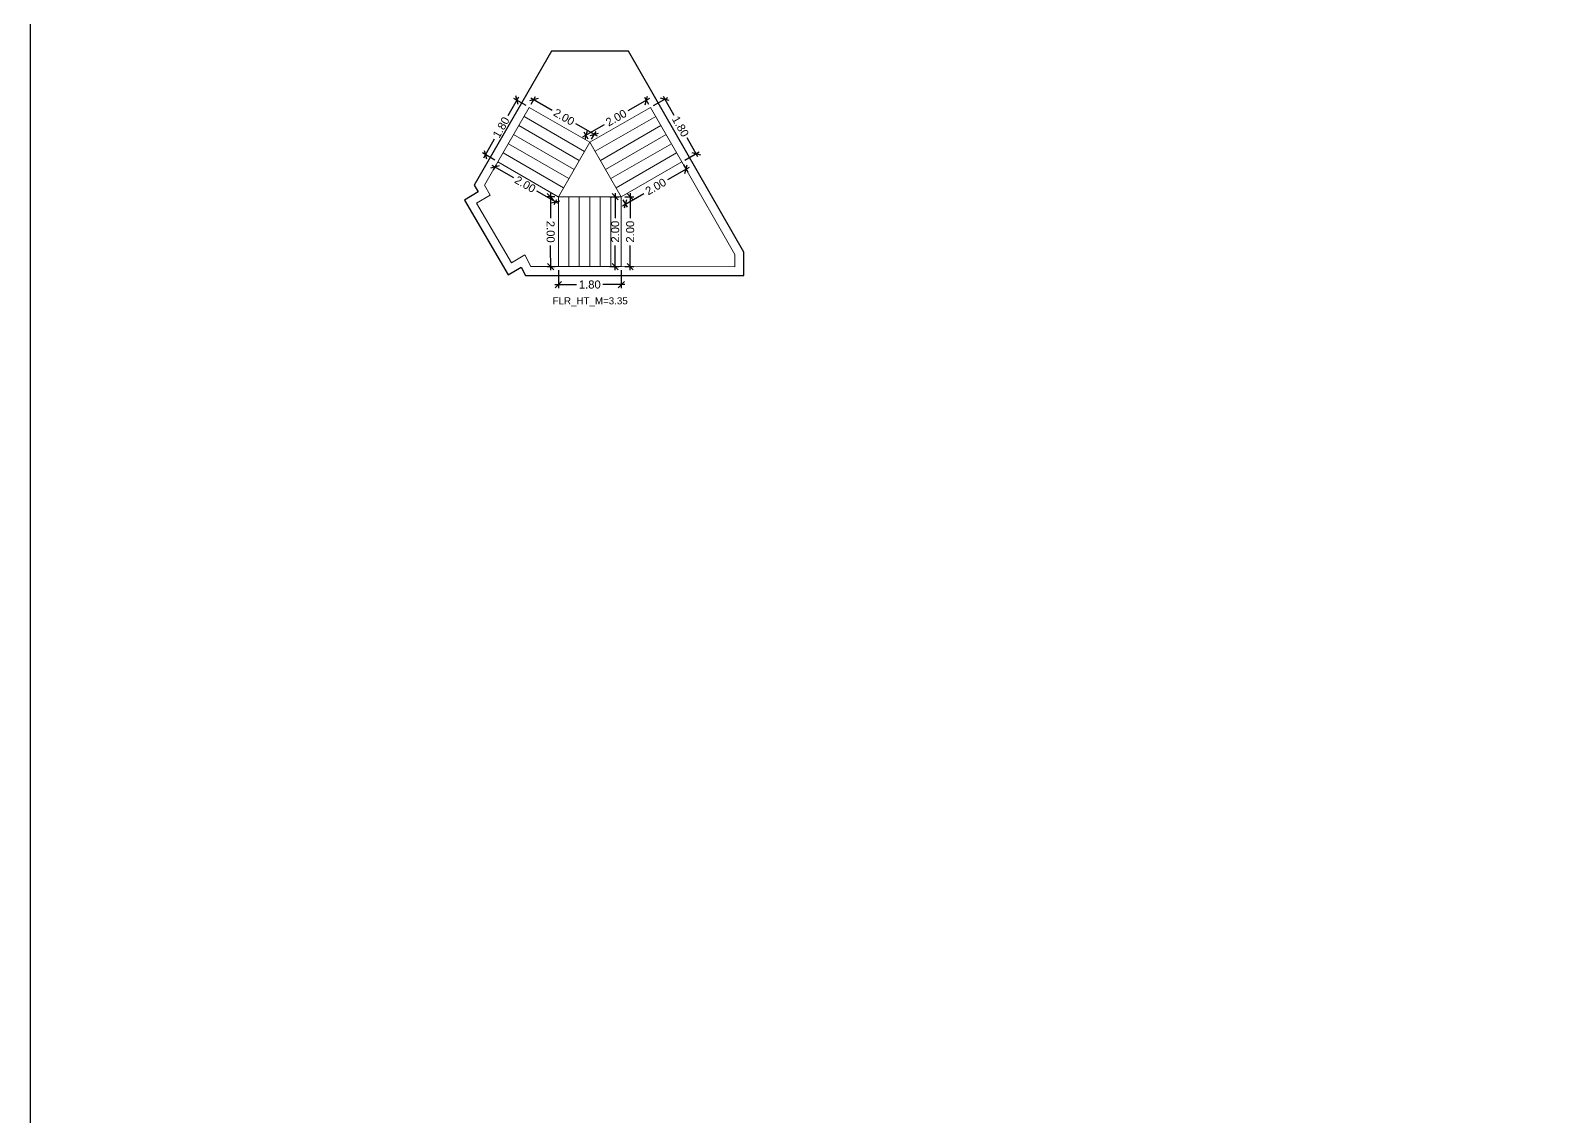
# Model space of a CAD drawing. Header units: metres. Extents: x 256329 to 886268, y -249371 to 355.
# Drawn here: x 281745.88 to 281789.45, y -415.27 to -384.19 of the extents above; entities that cross this region are included whole.
import ezdxf

# ---------------------------------------------------------------- set-up
doc = ezdxf.new("R2010")
doc.units = ezdxf.units.M
doc.header["$MEASUREMENT"] = 0
doc.header["$PDMODE"] = 35
doc.linetypes.add('CONTINOUS', pattern=[0])
doc.layers.get('0').update_dxf_attribs({"lineweight": 18})
doc.layers.get('Defpoints').update_dxf_attribs({"lineweight": 20})
doc.layers.add('BLK_1_FLR_28_STAIR_1', color=7, linetype='Continuous')
for name, color, linetype, lineweight in [('BLK_1_FLR_28_STAIR_1_FLIGHT_1', 7, 'Continuous', 0), ('BLK_1_FLR_28_STAIR_1_FLIGHT_2', 7, 'Continuous', 0), ('BLK_1_FLR_28_STAIR_1_FLIGHT_3', 7, 'Continuous', 0), ('BLK_1_FLR_28_STAIR_1_LANDING_1', 7, 'Continuous', 0), ('BLK_1_FLR_28_STAIR_1_LANDING_2', 7, 'Continuous', 0)]:
    doc.layers.add(name, color=color, linetype=linetype, lineweight=lineweight)
doc.layers.add('SPA COMMENT', color=7, linetype='Continuous', true_color=0xeb0505)
doc.styles.get("Standard").update_dxf_attribs({"font": 'arial.ttf'})
doc.dimstyles.new('METRIC DIM', dxfattribs={"dimtxt": 0.23, "dimasz": 0.18, "dimexe": 0.1, "dimexo": 0.1, "dimgap": 0.09, "dimtad": 0, "dimzin": 0, "dimdsep": 46, "dimtxsty": 'Standard', "dimblk": 'OBLIQUE', "dimcen": 0, "dimdle": 0.1, "dimclrd": 147, "dimclre": 147, "dimclrt": 7, "dimadec": 0, "dimazin": 0, "dimtfac": 1, "dimtofl": 0, "dimtmove": 0, "dimatfit": 2, "dimfxl": 0.125, "dimtolj": 1, "dimtzin": 0, "dimarcsym": 0})

# ---------------------------------------------------------------- blocks, each defined once
blk = doc.blocks.new('_Oblique')
at = {"color": 0, "linetype": 'ByBlock', "lineweight": -2}
blk.add_line((-0.5, -0.5), (0.5, 0.5), dxfattribs=at)
blk = doc.blocks.new('*D431')
at = {"layer": 'BLK_1_FLR_28_STAIR_1_FLIGHT_2', "color": 147, "lineweight": -2, "transparency": 16777216}
for p, q in [((281760.987465, -391.052054), (281760.987281, -391.564025)), ((281762.787465, -391.052701), (281762.787281, -391.564673)), ((281760.887317, -391.46399), (281761.509817, -391.464213)), ((281762.887317, -391.464708), (281762.264817, -391.464485))]:
    blk.add_line(p, q, dxfattribs=at)
at = {"layer": 'Defpoints', "color": 0, "linetype": 'CONTINOUS', "transparency": 16777216}
for p in [(281760.987501, -390.952054, 0.042641), (281762.787501, -390.952701, 0.042641), (281762.787317, -391.464673)]:
    blk.add_point(p, dxfattribs=at)
at = {"layer": 'BLK_1_FLR_28_STAIR_1_FLIGHT_2', "color": 147, "linetype": 'CONTINOUS', "lineweight": -2, "transparency": 16777216, "xscale": 0.18, "yscale": 0.18, "zscale": 0.18}
for p, rotation in [((281760.987317, -391.464025), 179.979403), ((281762.787317, -391.464673), 359.979403)]:
    blk.add_blockref('_Oblique', p, dxfattribs=dict(at, rotation=rotation))
at = {"layer": 'BLK_1_FLR_28_STAIR_1_FLIGHT_2', "color": 7, "linetype": 'CONTINOUS', "transparency": 16777216, "insert": (281761.887317, -391.464349), "char_height": 0.23, "attachment_point": 5, "rotation": 359.9794033}
blk.add_mtext('\\A1;1.80', dxfattribs=at)
blk = doc.blocks.new('*D432')
at = {"layer": 'BLK_1_FLR_28_STAIR_1_FLIGHT_3', "color": 147, "lineweight": -2, "transparency": 16777216}
for p, q in [((281760.195979, -386.122729), (281760.811904, -386.476873)), ((281760.205378, -386.307001), (281760.332516, -386.085883)), ((281762.10452, -387.220099), (281761.488595, -386.865955)), ((281761.940537, -387.304679), (281762.067675, -387.083562))]:
    blk.add_line(p, q, dxfattribs=at)
at = {"layer": 'Defpoints', "color": 0, "linetype": 'CONTINOUS', "transparency": 16777216}
for p in [(281760.155532, -386.393693, 0.042641), (281762.017829, -387.170253), (281761.890691, -387.391371, 0.042641)]:
    blk.add_point(p, dxfattribs=at)
at = {"layer": 'BLK_1_FLR_28_STAIR_1_FLIGHT_3', "color": 147, "linetype": 'CONTINOUS', "lineweight": -2, "transparency": 16777216, "xscale": 0.18, "yscale": 0.18, "zscale": 0.18}
for p, rotation in [((281760.28267, -386.172575), 150.102044), ((281762.017829, -387.170253), 330.102044)]:
    blk.add_blockref('_Oblique', p, dxfattribs=dict(at, rotation=rotation))
at = {"layer": 'BLK_1_FLR_28_STAIR_1_FLIGHT_3', "color": 7, "linetype": 'CONTINOUS', "transparency": 16777216, "insert": (281761.150249, -386.671414), "char_height": 0.23, "attachment_point": 5, "rotation": 330.1020442}
blk.add_mtext('\\A1;2.00', dxfattribs=at)
blk = doc.blocks.new('*D433')
at = {"layer": 'BLK_1_FLR_28_STAIR_1_FLIGHT_1', "color": 147, "lineweight": -2, "transparency": 16777216}
for p, q in [((281763.59615, -386.144374), (281762.980795, -386.497973)), ((281763.574961, -386.308211), (281763.459622, -386.107492)), ((281761.688648, -387.240475), (281762.304002, -386.886876)), ((281761.840868, -387.304666), (281761.72553, -387.103947))]:
    blk.add_line(p, q, dxfattribs=at)
at = {"layer": 'Defpoints', "color": 0, "linetype": 'CONTINOUS', "transparency": 16777216}
for p in [(281763.509445, -386.194197), (281763.624784, -386.394916, 0.042641), (281761.890691, -387.391371, 0.042641)]:
    blk.add_point(p, dxfattribs=at)
at = {"layer": 'BLK_1_FLR_28_STAIR_1_FLIGHT_1', "color": 147, "linetype": 'CONTINOUS', "lineweight": -2, "transparency": 16777216, "xscale": 0.18, "yscale": 0.18, "zscale": 0.18}
for p, rotation in [((281763.509445, -386.194197), 29.88281300000001), ((281761.775353, -387.190652), 209.882813)]:
    blk.add_blockref('_Oblique', p, dxfattribs=dict(at, rotation=rotation))
at = {"layer": 'BLK_1_FLR_28_STAIR_1_FLIGHT_1', "color": 7, "linetype": 'CONTINOUS', "transparency": 16777216, "insert": (281762.642399, -386.692424), "char_height": 0.23, "attachment_point": 5, "rotation": 29.8828126}
blk.add_mtext('\\A1;2.00', dxfattribs=at)
blk = doc.blocks.new('*D434')
at = {"layer": 'BLK_1_FLR_28_STAIR_1_LANDING_2', "color": 147, "lineweight": -2, "transparency": 16777216}
for p, q in [((281760.887502, -388.952502), (281760.660222, -388.953519)), ((281760.759774, -388.853072), (281760.762951, -389.562888)), ((281760.769623, -391.05327), (281760.766445, -390.343454)), ((281760.896456, -390.952701), (281760.669176, -390.953718))]:
    blk.add_line(p, q, dxfattribs=at)
at = {"layer": 'Defpoints', "color": 0, "linetype": 'CONTINOUS', "transparency": 16777216}
for p in [(281760.987501, -388.952054, 0.042641), (281760.769175, -390.953271), (281760.996455, -390.952253, 0.042641)]:
    blk.add_point(p, dxfattribs=at)
at = {"layer": 'BLK_1_FLR_28_STAIR_1_LANDING_2', "color": 147, "linetype": 'CONTINOUS', "lineweight": -2, "transparency": 16777216, "xscale": 0.18, "yscale": 0.18, "zscale": 0.18}
for p, rotation in [((281760.760221, -388.953071), 90.256477), ((281760.769175, -390.953271), 270.256477)]:
    blk.add_blockref('_Oblique', p, dxfattribs=dict(at, rotation=rotation))
at = {"layer": 'BLK_1_FLR_28_STAIR_1_LANDING_2', "color": 7, "linetype": 'CONTINOUS', "transparency": 16777216, "insert": (281760.764698, -389.953171), "char_height": 0.23, "attachment_point": 5, "rotation": 270.2564771}
blk.add_mtext('\\A1;2.00', dxfattribs=at)
blk = doc.blocks.new('*D435')
at = {"layer": 'BLK_1_FLR_28_STAIR_1_LANDING_2', "color": 147, "lineweight": -2, "transparency": 16777216}
for p, q in [((281759.08557, -388.047667), (281759.699984, -388.402244)), ((281759.205844, -388.039321), (281759.122198, -388.184262)), ((281760.990467, -389.146979), (281760.376053, -388.792402)), ((281760.937517, -389.038666), (281760.853872, -389.183608))]:
    blk.add_line(p, q, dxfattribs=at)
at = {"layer": 'Defpoints', "color": 0, "linetype": 'CONTINOUS', "transparency": 16777216}
for p in [(281759.172182, -388.09765), (281759.255827, -387.952709, 0.042641), (281760.987501, -388.952054, 0.042641)]:
    blk.add_point(p, dxfattribs=at)
at = {"layer": 'BLK_1_FLR_28_STAIR_1_LANDING_2', "color": 147, "linetype": 'CONTINOUS', "lineweight": -2, "transparency": 16777216, "xscale": 0.18, "yscale": 0.18, "zscale": 0.18}
for p, rotation in [((281759.172182, -388.09765), 150.01084), ((281760.903855, -389.096996), 330.01084)]:
    blk.add_blockref('_Oblique', p, dxfattribs=dict(at, rotation=rotation))
at = {"layer": 'BLK_1_FLR_28_STAIR_1_LANDING_2', "color": 7, "linetype": 'CONTINOUS', "transparency": 16777216, "insert": (281760.038018, -388.597323), "char_height": 0.23, "attachment_point": 5, "rotation": 330.0108404}
blk.add_mtext('\\A1;2.00', dxfattribs=at)
blk = doc.blocks.new('*D436')
at = {"layer": 'BLK_1_FLR_28_STAIR_1_LANDING_1', "color": 147, "lineweight": -2, "transparency": 16777216}
for p, q in [((281764.727893, -388.113902), (281764.112538, -388.467501)), ((281764.571416, -388.042303), (281764.691011, -388.250429)), ((281762.820391, -389.210003), (281763.435745, -388.856404)), ((281762.837324, -389.038759), (281762.956918, -389.246884))]:
    blk.add_line(p, q, dxfattribs=at)
at = {"layer": 'Defpoints', "color": 0, "linetype": 'CONTINOUS', "transparency": 16777216}
for p in [(281764.521593, -387.955599, 0.042641), (281764.641188, -388.163725), (281762.787501, -388.952054, 0.042641)]:
    blk.add_point(p, dxfattribs=at)
at = {"layer": 'BLK_1_FLR_28_STAIR_1_LANDING_1', "color": 147, "linetype": 'CONTINOUS', "lineweight": -2, "transparency": 16777216, "xscale": 0.18, "yscale": 0.18, "zscale": 0.18}
for p, rotation in [((281764.641188, -388.163725), 29.88281300000001), ((281762.907095, -389.16018), 209.882813)]:
    blk.add_blockref('_Oblique', p, dxfattribs=dict(at, rotation=rotation))
at = {"layer": 'BLK_1_FLR_28_STAIR_1_LANDING_1', "color": 7, "linetype": 'CONTINOUS', "transparency": 16777216, "insert": (281763.774142, -388.661952), "char_height": 0.23, "attachment_point": 5, "rotation": 29.8828126}
blk.add_mtext('\\A1;2.00', dxfattribs=at)
blk = doc.blocks.new('*D437')
at = {"layer": 'BLK_1_FLR_28_STAIR_1_LANDING_1', "color": 147, "lineweight": -2, "transparency": 16777216}
for p, q in [((281762.887501, -388.952054), (281763.143152, -388.952054)), ((281763.043152, -388.852054), (281763.043152, -389.561768)), ((281763.043152, -391.052054), (281763.043152, -390.342341)), ((281762.887501, -390.952054), (281763.143152, -390.952054))]:
    blk.add_line(p, q, dxfattribs=at)
at = {"layer": 'Defpoints', "color": 0, "linetype": 'CONTINOUS', "transparency": 16777216}
for p in [(281762.787501, -388.952054, 0.042641), (281762.787501, -390.952054, 0.042641), (281763.043152, -390.952054)]:
    blk.add_point(p, dxfattribs=at)
at = {"layer": 'BLK_1_FLR_28_STAIR_1_LANDING_1', "color": 147, "linetype": 'CONTINOUS', "lineweight": -2, "transparency": 16777216, "xscale": 0.18, "yscale": 0.18, "zscale": 0.18}
for p, rotation in [((281763.043152, -388.952054), 90), ((281763.043152, -390.952054), 270)]:
    blk.add_blockref('_Oblique', p, dxfattribs=dict(at, rotation=rotation))
at = {"layer": 'BLK_1_FLR_28_STAIR_1_LANDING_1', "color": 7, "linetype": 'CONTINOUS', "transparency": 16777216, "insert": (281763.043152, -389.952054), "char_height": 0.23, "attachment_point": 5, "rotation": 90}
blk.add_mtext('\\A1;2.00', dxfattribs=at)
blk = doc.blocks.new('*D438')
at = {"layer": 'BLK_1_FLR_28_STAIR_1_FLIGHT_3', "color": 147, "lineweight": -2, "transparency": 16777216}
for p, q in [((281759.849587, -386.101675), (281759.538439, -386.640834)), ((281760.06892, -386.343709), (281759.712991, -386.138303)), ((281758.849914, -387.833915), (281759.161062, -387.294755)), ((281759.169215, -387.902725), (281758.813286, -387.697319))]:
    blk.add_line(p, q, dxfattribs=at)
at = {"layer": 'Defpoints', "color": 0, "linetype": 'CONTINOUS', "transparency": 16777216}
for p in [(281760.155532, -386.393693, 0.042641), (281758.899898, -387.747303), (281759.255827, -387.952709, 0.042641)]:
    blk.add_point(p, dxfattribs=at)
at = {"layer": 'BLK_1_FLR_28_STAIR_1_FLIGHT_3', "color": 147, "linetype": 'CONTINOUS', "lineweight": -2, "transparency": 16777216, "xscale": 0.18, "yscale": 0.18, "zscale": 0.18}
for p, rotation in [((281759.799603, -386.188287), 60.01084000000001), ((281758.899898, -387.747303), 240.01084)]:
    blk.add_blockref('_Oblique', p, dxfattribs=dict(at, rotation=rotation))
at = {"layer": 'BLK_1_FLR_28_STAIR_1_FLIGHT_3', "color": 7, "linetype": 'CONTINOUS', "transparency": 16777216, "insert": (281759.34975, -386.967795), "char_height": 0.23, "attachment_point": 5, "rotation": 60.0108404}
blk.add_mtext('\\A1;1.80', dxfattribs=at)
blk = doc.blocks.new('*D439')
at = {"layer": 'BLK_1_FLR_28_STAIR_1_FLIGHT_1', "color": 147, "lineweight": -2, "transparency": 16777216}
for p, q in [((281763.711488, -386.345093), (281764.120612, -386.11)), ((281763.984084, -386.073118), (281764.294231, -386.612854)), ((281764.98054, -387.80721), (281764.670393, -387.267474)), ((281764.608298, -387.905776), (281765.017421, -387.670683))]:
    blk.add_line(p, q, dxfattribs=at)
at = {"layer": 'Defpoints', "color": 0, "linetype": 'CONTINOUS', "transparency": 16777216}
for p in [(281763.624784, -386.394916, 0.042641), (281764.930717, -387.720506), (281764.521593, -387.955599, 0.042641)]:
    blk.add_point(p, dxfattribs=at)
at = {"layer": 'BLK_1_FLR_28_STAIR_1_FLIGHT_1', "color": 147, "linetype": 'CONTINOUS', "lineweight": -2, "transparency": 16777216, "xscale": 0.18, "yscale": 0.18, "zscale": 0.18}
for p, rotation in [((281764.033907, -386.159822), 119.882813), ((281764.930717, -387.720506), 299.882813)]:
    blk.add_blockref('_Oblique', p, dxfattribs=dict(at, rotation=rotation))
at = {"layer": 'BLK_1_FLR_28_STAIR_1_FLIGHT_1', "color": 7, "linetype": 'CONTINOUS', "transparency": 16777216, "insert": (281764.482312, -386.940164), "char_height": 0.23, "attachment_point": 5, "rotation": 299.8828126}
blk.add_mtext('\\A1;1.80', dxfattribs=at)
blk = doc.blocks.new('*D350')
at = {"layer": 'BLK_1_FLR_28_STAIR_1_FLIGHT_2', "color": 147, "lineweight": -2, "transparency": 16777216}
for p, q in [((281762.458409, -388.952054), (281762.71406, -388.952054)), ((281762.61406, -388.852054), (281762.61406, -389.561768)), ((281762.61406, -391.052054), (281762.61406, -390.342341)), ((281762.458409, -390.952054), (281762.71406, -390.952054))]:
    blk.add_line(p, q, dxfattribs=at)
at = {"layer": 'Defpoints', "color": 0, "linetype": 'CONTINOUS', "transparency": 16777216}
for p in [(281762.358409, -388.952054, 0.042641), (281762.358409, -390.952054, 0.042641), (281762.61406, -390.952054)]:
    blk.add_point(p, dxfattribs=at)
at = {"layer": 'BLK_1_FLR_28_STAIR_1_FLIGHT_2', "color": 147, "linetype": 'CONTINOUS', "lineweight": -2, "transparency": 16777216, "xscale": 0.18, "yscale": 0.18, "zscale": 0.18}
for p, rotation in [((281762.61406, -388.952054), 90), ((281762.61406, -390.952054), 270)]:
    blk.add_blockref('_Oblique', p, dxfattribs=dict(at, rotation=rotation))
at = {"layer": 'BLK_1_FLR_28_STAIR_1_FLIGHT_2', "color": 7, "linetype": 'CONTINOUS', "transparency": 16777216, "insert": (281762.61406, -389.952054), "char_height": 0.23, "attachment_point": 5, "rotation": 90}
blk.add_mtext('\\A1;2.00', dxfattribs=at)

msp = doc.modelspace()

# ---------------------------------------------------------------- linework, layer by layer
at = {"layer": 'BLK_1_FLR_28_STAIR_1', "color": 7, "linetype": 'CONTINOUS'}
msp.add_lwpolyline([(281762.993032, -384.787063), (281760.79024, -384.787063), (281758.578677, -388.619276), (281758.691808, -388.815076), (281758.303283, -389.044837), (281759.548974, -391.183018), (281759.924848, -390.966627), (281760.044582, -391.205334), (281766.296324, -391.206898), (281766.296492, -390.535946)], close=True, dxfattribs=at)
at = {"layer": 'BLK_1_FLR_28_STAIR_1_FLIGHT_1', "color": 3, "linetype": 'CONTINOUS'}
for p, q in [((281761.890691, -387.391371), (281763.624784, -386.394916)), ((281762.040159, -387.651485), (281763.774252, -386.655029)), ((281762.189628, -387.911599), (281763.92372, -386.915143)), ((281762.339096, -388.171712), (281764.073188, -387.175257)), ((281762.488564, -388.431826), (281764.222657, -387.435371)), ((281762.638033, -388.69194), (281764.372125, -387.695485)), ((281762.787501, -388.952054), (281764.521593, -387.955599))]:
    msp.add_line(p, q, dxfattribs=at)
at = {"layer": 'BLK_1_FLR_28_STAIR_1_FLIGHT_1', "color": 7, "linetype": 'CONTINOUS'}
msp.add_lwpolyline([(281763.624784, -386.394916), (281764.521593, -387.955599), (281762.787501, -388.952054), (281761.890691, -387.391371), (281763.624784, -386.394916)], dxfattribs=at)
at = {"layer": 'BLK_1_FLR_28_STAIR_1_FLIGHT_2', "color": 3, "linetype": 'CONTINOUS'}
for p, q in [((281760.987501, -388.952054), (281760.987501, -390.952054)), ((281761.287501, -388.952054), (281761.287501, -390.952054)), ((281761.587501, -388.952054), (281761.587501, -390.952054)), ((281761.887501, -388.952054), (281761.887501, -390.952054)), ((281762.187501, -388.952054), (281762.187501, -390.952054)), ((281762.487501, -388.952054), (281762.487501, -390.952054)), ((281762.787501, -388.952054), (281762.787501, -390.952054))]:
    msp.add_line(p, q, dxfattribs=at)
at = {"layer": 'BLK_1_FLR_28_STAIR_1_FLIGHT_2', "color": 7, "linetype": 'CONTINOUS'}
msp.add_lwpolyline([(281760.987501, -388.952054), (281762.787501, -388.952054), (281762.787501, -390.952054), (281760.987501, -390.952054)], close=True, dxfattribs=at)
at = {"layer": 'BLK_1_FLR_28_STAIR_1_FLIGHT_3', "color": 3, "linetype": 'CONTINOUS'}
for p, q in [((281761.890691, -387.391371), (281760.155532, -386.393693)), ((281761.737255, -387.652874), (281760.005581, -386.653529)), ((281761.437353, -388.172546), (281759.70568, -387.173201)), ((281761.587304, -387.91271), (281759.855631, -386.913365)), ((281761.137452, -388.692218), (281759.405778, -387.692873)), ((281761.287403, -388.432382), (281759.555729, -387.433037)), ((281760.987501, -388.952054), (281759.255827, -387.952709))]:
    msp.add_line(p, q, dxfattribs=at)
at = {"layer": 'BLK_1_FLR_28_STAIR_1_FLIGHT_3', "ltscale": 0.05}
msp.add_lwpolyline([(281761.890691, -387.391371), (281760.987501, -388.952054), (281759.255827, -387.952709), (281760.155532, -386.393693), (281761.890691, -387.391371)], dxfattribs=at)
at = {"layer": 'BLK_1_FLR_28_STAIR_1_LANDING_1', "color": 7, "linetype": 'CONTINOUS'}
msp.add_lwpolyline([(281762.787501, -388.952054), (281764.521593, -387.955599), (281766.043156, -390.603516), (281766.043069, -390.953516), (281762.787501, -390.952054), (281762.787501, -388.952054)], dxfattribs=at)
at = {"layer": 'BLK_1_FLR_28_STAIR_1_LANDING_2', "color": 7, "linetype": 'CONTINOUS'}
msp.add_lwpolyline([(281760.987501, -388.952054), (281760.987501, -390.952054), (281760.200938, -390.952054), (281760.030984, -390.613226), (281759.642163, -390.839751), (281758.648855, -389.134776), (281759.036603, -388.905474), (281758.871196, -388.6192), (281759.255827, -387.952709), (281760.986287, -388.954151)], dxfattribs=at)
at = {"layer": 'SPA COMMENT'}
msp.add_lwpolyline([(281860.317546, -923.441005), (281745.876506, -923.441005), (281745.876506, 21.834427), (281860.317546, 21.834427)], close=True, dxfattribs=at)

# ---------------------------------------------------------------- texts
at = {"layer": 'BLK_1_FLR_28_STAIR_1', "color": 7, "linetype": 'CONTINOUS', "insert": (281760.822964, -391.829814, -0.042641), "char_height": 0.2, "attachment_point": 1}
msp.add_mtext_dynamic_manual_height_columns('FLR_HT_M=3.35', width=2.272281, gutter_width=0.405, heights=[0.300679], dxfattribs=at)

# ---------------------------------------------------------------- dimensions: what is measured, and where the dimension line sits
at = {"layer": 'BLK_1_FLR_28_STAIR_1_FLIGHT_1', "color": 2, "linetype": 'CONTINOUS'}
dim = msp.add_aligned_dim(p1=(281761.890691, -387.391371), p2=(281763.624784, -386.394916), distance=0.231498, dimstyle='METRIC DIM', override={"dimfxl": 0.18}, dxfattribs=at)
dim.commit()
dim.dimension.update_dxf_attribs({"geometry": '*D433', "text_midpoint": (281762.642399, -386.692424, -0.042641)})
at = {"layer": 'BLK_1_FLR_28_STAIR_1_FLIGHT_1', "color": 1, "linetype": 'CONTINOUS'}
dim = msp.add_aligned_dim(p1=(281763.624784, -386.394916), p2=(281764.521593, -387.955599), distance=0.471859, dimstyle='METRIC DIM', override={"dimfxl": 0.18}, dxfattribs=at)
dim.commit()
dim.dimension.update_dxf_attribs({"geometry": '*D439', "text_midpoint": (281764.482312, -386.940164, -0.042641)})
at = {"layer": 'BLK_1_FLR_28_STAIR_1_FLIGHT_2', "color": 2, "linetype": 'CONTINOUS'}
dim = msp.add_aligned_dim(p1=(281762.358409, -388.952054), p2=(281762.358409, -390.952054), distance=0.255651, dimstyle='METRIC DIM', override={"dimfxl": 0.18}, dxfattribs=at)
dim.commit()
dim.dimension.update_dxf_attribs({"geometry": '*D350', "text_midpoint": (281762.61406, -389.952054, -0.042641)})
at = {"layer": 'BLK_1_FLR_28_STAIR_1_FLIGHT_2', "color": 1, "linetype": 'CONTINOUS'}
dim = msp.add_aligned_dim(p1=(281760.987501, -390.952054), p2=(281762.787501, -390.952701), distance=-0.511972, dimstyle='METRIC DIM', override={"dimfxl": 0.18}, dxfattribs=at)
dim.commit()
dim.dimension.update_dxf_attribs({"geometry": '*D431', "text_midpoint": (281761.887317, -391.464349, -0.042641)})
at = {"layer": 'BLK_1_FLR_28_STAIR_1_FLIGHT_3', "color": 1, "linetype": 'CONTINOUS'}
dim = msp.add_aligned_dim(p1=(281760.155532, -386.393693), p2=(281759.255827, -387.952709), distance=-0.410947, dimstyle='METRIC DIM', override={"dimfxl": 0.18}, dxfattribs=at)
dim.commit()
dim.dimension.update_dxf_attribs({"geometry": '*D438', "text_midpoint": (281759.34975, -386.967795, -0.042641)})
at = {"layer": 'BLK_1_FLR_28_STAIR_1_FLIGHT_3', "color": 2, "linetype": 'CONTINOUS'}
dim = msp.add_aligned_dim(p1=(281760.155532, -386.393693), p2=(281761.890691, -387.391371), distance=0.255063, dimstyle='METRIC DIM', override={"dimfxl": 0.18}, dxfattribs=at)
dim.commit()
dim.dimension.update_dxf_attribs({"geometry": '*D432', "text_midpoint": (281761.150249, -386.671414, -0.042641)})
at = {"layer": 'BLK_1_FLR_28_STAIR_1_LANDING_1', "color": 1, "linetype": 'CONTINOUS'}
dim = msp.add_aligned_dim(p1=(281762.787501, -388.952054), p2=(281764.521593, -387.955599), distance=-0.24004, dimstyle='METRIC DIM', override={"dimfxl": 0.18}, dxfattribs=at)
dim.commit()
dim.dimension.update_dxf_attribs({"geometry": '*D436', "text_midpoint": (281763.774142, -388.661952, -0.042641)})
at = {"layer": 'BLK_1_FLR_28_STAIR_1_LANDING_1', "color": 2, "linetype": 'CONTINOUS'}
dim = msp.add_aligned_dim(p1=(281762.787501, -388.952054), p2=(281762.787501, -390.952054), distance=0.255651, dimstyle='METRIC DIM', override={"dimfxl": 0.18}, dxfattribs=at)
dim.commit()
dim.dimension.update_dxf_attribs({"geometry": '*D437', "text_midpoint": (281763.043152, -389.952054, -0.042641)})
at = {"layer": 'BLK_1_FLR_28_STAIR_1_LANDING_2', "color": 1, "linetype": 'CONTINOUS'}
dim = msp.add_aligned_dim(p1=(281760.987501, -388.952054), p2=(281759.255827, -387.952709), distance=0.167345, dimstyle='METRIC DIM', override={"dimfxl": 0.18}, dxfattribs=at)
dim.commit()
dim.dimension.update_dxf_attribs({"geometry": '*D435', "text_midpoint": (281760.038018, -388.597323, -0.042641)})
at = {"layer": 'BLK_1_FLR_28_STAIR_1_LANDING_2', "color": 2, "linetype": 'CONTINOUS'}
dim = msp.add_aligned_dim(p1=(281760.987501, -388.952054), p2=(281760.996455, -390.952253), distance=-0.227282, dimstyle='METRIC DIM', override={"dimfxl": 0.18}, dxfattribs=at)
dim.commit()
dim.dimension.update_dxf_attribs({"geometry": '*D434', "text_midpoint": (281760.764698, -389.953171, -0.042641)})

doc.saveas('drawing.dxf')
